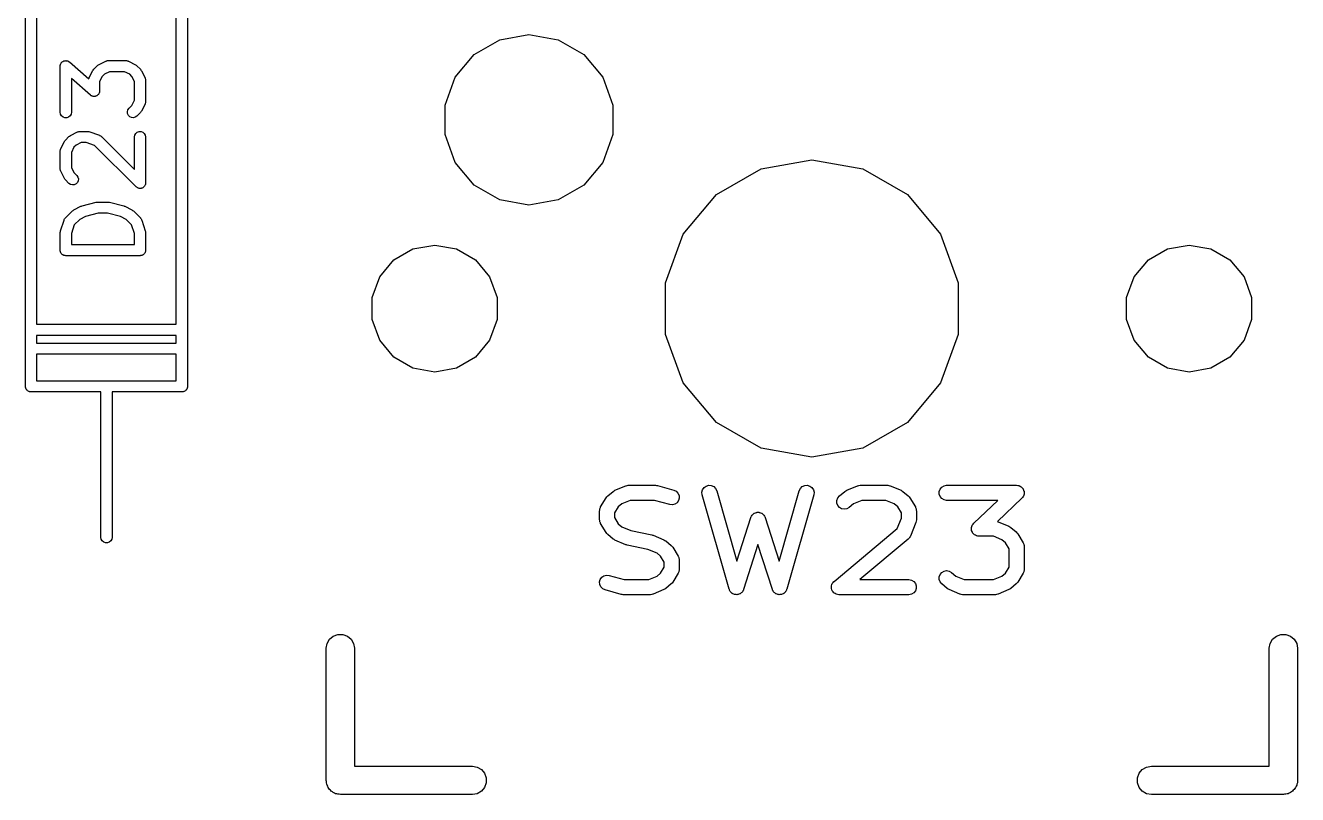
# Model space of a CAD drawing. Extents: x 30 to 168, y -145 to -27.
# Drawn here: x 76.91 to 94.04, y -85.54 to -75.19 of the extents above; entities that cross this region are included whole.
import ezdxf

# ---------------------------------------------------------------- set-up
doc = ezdxf.new("R2010")
doc.units = 0
doc.header["$MEASUREMENT"] = 0
doc.layers.add('BLACK', color=7, linetype='CONTINUOUS')

msp = doc.modelspace()

# ---------------------------------------------------------------- linework, layer by layer
at = {"layer": 'Black'}
for p, q in [((76.909, -80.048), (76.909, -73.952)), ((79.091, -73.952), (79.091, -80.048)), ((77.059, -74.027), (77.059, -79.211)), ((78.941, -79.211), (78.941, -74.027)), ((83.2976, -75.3818), (83.69, -75.3126)), ((83.69, -75.3126), (84.0824, -75.3818)), ((82.9525, -75.5811), (83.2976, -75.3818)), ((84.0824, -75.3818), (84.4275, -75.5811)), ((77.3788, -75.7235), (77.3809, -75.7181)), ((77.3809, -75.7181), (77.3819, -75.7124)), ((77.3819, -75.7124), (77.3856, -75.7061)), ((77.3856, -75.7061), (77.3882, -75.6993)), ((77.3882, -75.6993), (77.392, -75.6949)), ((77.392, -75.6949), (77.3949, -75.6899)), ((77.3949, -75.6899), (77.4005, -75.6852)), ((77.4005, -75.6852), (77.4054, -75.6797)), ((77.4054, -75.6797), (77.4104, -75.6769)), ((77.4104, -75.6769), (77.4149, -75.6731)), ((77.4149, -75.6731), (77.4218, -75.6706)), ((77.4218, -75.6706), (77.4282, -75.6671)), ((77.4282, -75.6671), (77.4339, -75.6662)), ((77.4339, -75.6662), (77.4394, -75.6642)), ((77.4394, -75.6642), (77.4467, -75.6642)), ((77.4467, -75.6642), (77.4539, -75.6631)), ((77.4539, -75.6631), (77.4596, -75.6642)), ((77.4596, -75.6642), (77.4654, -75.6642)), ((77.4654, -75.6642), (77.4723, -75.6667)), ((77.4723, -75.6667), (77.4795, -75.6682)), ((77.4795, -75.6682), (77.4844, -75.6712)), ((77.4844, -75.6712), (77.4899, -75.6731)), ((77.4899, -75.6731), (77.4955, -75.6779)), ((77.4955, -75.6779), (77.5018, -75.6817)), ((77.5018, -75.6817), (77.7618, -75.9091)), ((77.8854, -75.7258), (77.895, -75.7186)), ((77.895, -75.7186), (77.9903, -75.671)), ((77.9903, -75.671), (77.9944, -75.6698)), ((77.9944, -75.6698), (77.9982, -75.6676)), ((77.9982, -75.6676), (78.0068, -75.6661)), ((78.0068, -75.6661), (78.0152, -75.6636)), ((78.0152, -75.6636), (78.0196, -75.6638)), ((78.0196, -75.6638), (78.0238, -75.6631)), ((78.0238, -75.6631), (78.2619, -75.6631)), ((78.2619, -75.6631), (78.2662, -75.6638)), ((78.2662, -75.6638), (78.2705, -75.6636)), ((78.2705, -75.6636), (78.2789, -75.6661)), ((78.2789, -75.6661), (78.2876, -75.6676)), ((78.2876, -75.6676), (78.2913, -75.6698)), ((78.2913, -75.6698), (78.2954, -75.671)), ((78.2954, -75.671), (78.3907, -75.7186)), ((78.3907, -75.7186), (78.4003, -75.7258)), ((82.6964, -75.8863), (82.9525, -75.5811)), ((84.4275, -75.5811), (84.6836, -75.8863)), ((77.3774, -75.7381), (77.3787, -75.7309)), ((77.3774, -76.3571), (77.3774, -75.7381)), ((77.3787, -75.7309), (77.3788, -75.7235)), ((77.7663, -75.895), (77.8139, -75.7998)), ((77.8139, -75.7998), (77.821, -75.7901)), ((77.821, -75.7901), (77.8279, -75.7803)), ((77.8279, -75.7803), (77.8755, -75.7327)), ((77.8755, -75.7327), (77.8854, -75.7258)), ((77.9426, -75.8778), (77.9083, -75.9463)), ((77.973, -75.8474), (77.9426, -75.8778)), ((78.0415, -75.8131), (77.973, -75.8474)), ((78.2442, -75.8131), (78.0415, -75.8131)), ((78.3127, -75.8474), (78.2442, -75.8131)), ((78.3431, -75.8778), (78.3127, -75.8474)), ((78.3774, -75.9463), (78.3431, -75.8778)), ((78.4003, -75.7258), (78.4102, -75.7327)), ((78.4102, -75.7327), (78.4578, -75.7803)), ((78.4578, -75.7803), (78.4647, -75.7901)), ((78.4647, -75.7901), (78.4718, -75.7998)), ((78.4718, -75.7998), (78.5195, -75.895)), ((82.5601, -76.2608), (82.6964, -75.8863)), ((84.6836, -75.8863), (84.8199, -76.2608)), ((77.7839, -76.1279), (77.5274, -75.9034)), ((77.5274, -75.9034), (77.5274, -76.3571)), ((77.7618, -75.9091), (77.7629, -75.9029)), ((77.7629, -75.9029), (77.765, -75.8992)), ((77.765, -75.8992), (77.7663, -75.895)), ((77.9083, -75.9463), (77.9083, -76.0714)), ((78.3774, -76.1966), (78.3774, -75.9463)), ((78.5195, -75.895), (78.5207, -75.8992)), ((78.5207, -75.8992), (78.5229, -75.9029)), ((78.5229, -75.9029), (78.5244, -75.9116)), ((78.5244, -75.9116), (78.5269, -75.92)), ((78.5269, -75.92), (78.5266, -75.9243)), ((78.5266, -75.9243), (78.5274, -75.9286)), ((78.5274, -75.9286), (78.5274, -76.2143)), ((77.7902, -76.1317), (77.7839, -76.1279)), ((77.7958, -76.1364), (77.7902, -76.1317)), ((77.8013, -76.1384), (77.7958, -76.1364)), ((77.8062, -76.1414), (77.8013, -76.1384)), ((77.8134, -76.1428), (77.8062, -76.1414)), ((77.8203, -76.1453), (77.8134, -76.1428)), ((77.8261, -76.1453), (77.8203, -76.1453)), ((77.8318, -76.1464), (77.8261, -76.1453)), ((77.839, -76.1453), (77.8318, -76.1464)), ((77.8464, -76.1453), (77.839, -76.1453)), ((77.8518, -76.1433), (77.8464, -76.1453)), ((77.8575, -76.1424), (77.8518, -76.1433)), ((77.8639, -76.1389), (77.8575, -76.1424)), ((77.8708, -76.1364), (77.8639, -76.1389)), ((77.8753, -76.1327), (77.8708, -76.1364)), ((77.8803, -76.1299), (77.8753, -76.1327)), ((77.8852, -76.1243), (77.8803, -76.1299)), ((77.8908, -76.1196), (77.8852, -76.1243)), ((77.8937, -76.1146), (77.8908, -76.1196)), ((77.8975, -76.1103), (77.8937, -76.1146)), ((77.9001, -76.1034), (77.8975, -76.1103)), ((77.9038, -76.0971), (77.9001, -76.1034)), ((77.9048, -76.0914), (77.9038, -76.0971)), ((77.9069, -76.086), (77.9048, -76.0914)), ((77.9071, -76.0786), (77.9069, -76.086)), ((77.9083, -76.0714), (77.9071, -76.0786)), ((78.3431, -76.2651), (78.3774, -76.1966)), ((78.5244, -76.2313), (78.5229, -76.2399)), ((78.5269, -76.2229), (78.5244, -76.2313)), ((78.5274, -76.2143), (78.5266, -76.2185)), ((78.5266, -76.2185), (78.5269, -76.2229)), ((77.3819, -76.3828), (77.3774, -76.3571)), ((77.3949, -76.4054), (77.3819, -76.3828)), ((77.4149, -76.4221), (77.3949, -76.4054)), ((77.5098, -76.4054), (77.4899, -76.4221)), ((77.5229, -76.3828), (77.5098, -76.4054)), ((77.5274, -76.3571), (77.5229, -76.3828)), ((78.2824, -76.3506), (78.2892, -76.3254)), ((78.2847, -76.3766), (78.2824, -76.3506)), ((78.2957, -76.4002), (78.2847, -76.3766)), ((78.2892, -76.3254), (78.3041, -76.3041)), ((78.3141, -76.4186), (78.2957, -76.4002)), ((78.3041, -76.3041), (78.3431, -76.2651)), ((78.4578, -76.3626), (78.4102, -76.4102)), ((78.4647, -76.3527), (78.4578, -76.3626)), ((78.4718, -76.3431), (78.4647, -76.3527)), ((78.5195, -76.2478), (78.4718, -76.3431)), ((78.5207, -76.2437), (78.5195, -76.2478)), ((78.5229, -76.2399), (78.5207, -76.2437)), ((82.5601, -76.6592), (82.5601, -76.2608)), ((84.8199, -76.2608), (84.8199, -76.6592)), ((77.4394, -76.431), (77.4149, -76.4221)), ((77.4654, -76.431), (77.4394, -76.431)), ((77.4899, -76.4221), (77.4654, -76.431)), ((78.3377, -76.4296), (78.3141, -76.4186)), ((78.3637, -76.4319), (78.3377, -76.4296)), ((78.3888, -76.4251), (78.3637, -76.4319)), ((78.4102, -76.4102), (78.3888, -76.4251)), ((77.4329, -76.7522), (77.4401, -76.7425)), ((77.4401, -76.7425), (77.447, -76.7327)), ((77.447, -76.7327), (77.4946, -76.6851)), ((77.4946, -76.6851), (77.5044, -76.6782)), ((77.5044, -76.6782), (77.5141, -76.671)), ((77.5141, -76.671), (77.6093, -76.6234)), ((77.6093, -76.6234), (77.6135, -76.6222)), ((77.6135, -76.6222), (77.6172, -76.62)), ((77.6172, -76.62), (77.6259, -76.6185)), ((77.6259, -76.6185), (77.6343, -76.616)), ((77.6343, -76.616), (77.6386, -76.6162)), ((77.6386, -76.6162), (77.6429, -76.6155)), ((77.6429, -76.6155), (77.7381, -76.6155)), ((77.7381, -76.6155), (77.7499, -76.6176)), ((77.7499, -76.6176), (77.7618, -76.6193)), ((77.7618, -76.6193), (77.9047, -76.6669)), ((77.9047, -76.6669), (77.9085, -76.669)), ((77.9085, -76.669), (77.9126, -76.6701)), ((77.9126, -76.6701), (77.9198, -76.6752)), ((77.9198, -76.6752), (77.9276, -76.6793)), ((77.9276, -76.6793), (77.9304, -76.6826)), ((77.9304, -76.6826), (77.934, -76.6851)), ((77.934, -76.6851), (78.3774, -77.1285)), ((78.3774, -76.6905), (78.3819, -76.6648)), ((78.3774, -77.1285), (78.3774, -76.6905)), ((78.3819, -76.6648), (78.3949, -76.6423)), ((78.3949, -76.6423), (78.4149, -76.6255)), ((78.4149, -76.6255), (78.4394, -76.6166)), ((78.4394, -76.6166), (78.4654, -76.6166)), ((78.4654, -76.6166), (78.4899, -76.6255)), ((78.4899, -76.6255), (78.5098, -76.6423)), ((78.5098, -76.6423), (78.5229, -76.6648)), ((78.5229, -76.6648), (78.5274, -76.6905)), ((78.5274, -76.6905), (78.5274, -77.3095)), ((82.6964, -77.0337), (82.5601, -76.6592)), ((84.8199, -76.6592), (84.6836, -77.0337)), ((77.3774, -76.881), (77.3781, -76.8767)), ((77.3774, -77.119), (77.3774, -76.881)), ((77.3779, -76.8724), (77.3804, -76.864)), ((77.3781, -76.8767), (77.3779, -76.8724)), ((77.3804, -76.864), (77.3819, -76.8553)), ((77.3819, -76.8553), (77.3841, -76.8516)), ((77.3841, -76.8516), (77.3853, -76.8474)), ((77.3853, -76.8474), (77.4329, -76.7522)), ((77.5616, -76.8301), (77.5274, -76.8987)), ((77.5274, -76.8987), (77.5274, -77.1013)), ((77.592, -76.7997), (77.5616, -76.8301)), ((77.6606, -76.7655), (77.592, -76.7997)), ((77.7259, -76.7655), (77.6606, -76.7655)), ((77.8404, -76.8036), (77.7259, -76.7655)), ((78.3993, -77.3626), (77.8404, -76.8036)), ((82.9525, -77.3389), (82.6964, -77.0337)), ((84.6836, -77.0337), (84.4275, -77.3389)), ((86.8154, -77.1192), (87.5, -76.9985)), ((87.5, -76.9985), (88.1846, -77.1192)), ((77.3781, -77.1233), (77.3774, -77.119)), ((77.3779, -77.1276), (77.3781, -77.1233)), ((77.3804, -77.136), (77.3779, -77.1276)), ((77.3819, -77.1447), (77.3804, -77.136)), ((77.3841, -77.1484), (77.3819, -77.1447)), ((77.3853, -77.1526), (77.3841, -77.1484)), ((77.4329, -77.2478), (77.3853, -77.1526)), ((77.4401, -77.2575), (77.4329, -77.2478)), ((77.447, -77.2673), (77.4401, -77.2575)), ((77.5274, -77.1013), (77.5616, -77.1699)), ((77.5616, -77.1699), (77.6007, -77.2089)), ((77.6007, -77.2089), (77.6156, -77.2302)), ((77.6156, -77.2302), (77.6223, -77.2554)), ((77.6223, -77.2554), (77.6201, -77.2813)), ((86.2134, -77.4667), (86.8154, -77.1192)), ((88.1846, -77.1192), (88.7865, -77.4667)), ((77.4946, -77.3149), (77.447, -77.2673)), ((77.5159, -77.3299), (77.4946, -77.3149)), ((77.5411, -77.3366), (77.5159, -77.3299)), ((77.567, -77.3343), (77.5411, -77.3366)), ((77.5906, -77.3233), (77.567, -77.3343)), ((77.6091, -77.3049), (77.5906, -77.3233)), ((77.6201, -77.2813), (77.6091, -77.3049)), ((78.4074, -77.3682), (78.3993, -77.3626)), ((78.4149, -77.3745), (78.4074, -77.3682)), ((78.418, -77.3756), (78.4149, -77.3745)), ((78.4207, -77.3775), (78.418, -77.3756)), ((78.4302, -77.38), (78.4207, -77.3775)), ((78.4394, -77.3834), (78.4302, -77.38)), ((78.4427, -77.3834), (78.4394, -77.3834)), ((78.4458, -77.3842), (78.4427, -77.3834)), ((78.4556, -77.3834), (78.4458, -77.3842)), ((78.4654, -77.3834), (78.4556, -77.3834)), ((78.4685, -77.3823), (78.4654, -77.3834)), ((78.4718, -77.382), (78.4685, -77.3823)), ((78.4807, -77.3778), (78.4718, -77.382)), ((78.4899, -77.3745), (78.4807, -77.3778)), ((78.4924, -77.3724), (78.4899, -77.3745)), ((78.4954, -77.371), (78.4924, -77.3724)), ((78.5023, -77.364), (78.4954, -77.371)), ((78.5098, -77.3577), (78.5023, -77.364)), ((78.5115, -77.3549), (78.5098, -77.3577)), ((78.5138, -77.3525), (78.5115, -77.3549)), ((78.518, -77.3437), (78.5138, -77.3525)), ((78.5229, -77.3352), (78.518, -77.3437)), ((78.5234, -77.3319), (78.5229, -77.3352)), ((78.5248, -77.3289), (78.5234, -77.3319)), ((78.5257, -77.3192), (78.5248, -77.3289)), ((78.5274, -77.3095), (78.5257, -77.3192)), ((83.2976, -77.5382), (82.9525, -77.3389)), ((84.4275, -77.3389), (84.0824, -77.5382)), ((77.6723, -77.6177), (77.8628, -77.5701)), ((77.8628, -77.5701), (77.8719, -77.5695)), ((77.8719, -77.5695), (77.881, -77.5679)), ((77.881, -77.5679), (78.0238, -77.5679)), ((78.0238, -77.5679), (78.0328, -77.5695)), ((78.0328, -77.5695), (78.042, -77.5701)), ((78.042, -77.5701), (78.2325, -77.6177)), ((83.69, -77.6074), (83.2976, -77.5382)), ((84.0824, -77.5382), (83.69, -77.6074)), ((85.7666, -77.9992), (86.2134, -77.4667)), ((88.7865, -77.4667), (89.2334, -77.9992)), ((77.447, -77.7803), (77.5422, -77.6851)), ((77.5422, -77.6851), (77.552, -77.6782)), ((77.552, -77.6782), (77.5617, -77.671)), ((77.5617, -77.671), (77.6569, -77.6234)), ((77.7167, -77.7612), (77.6397, -77.7997)), ((77.6569, -77.6234), (77.6648, -77.6211)), ((77.6648, -77.6211), (77.6723, -77.6177)), ((77.8902, -77.7179), (77.7167, -77.7612)), ((78.0146, -77.7179), (77.8902, -77.7179)), ((78.1881, -77.7612), (78.0146, -77.7179)), ((78.2651, -77.7997), (78.1881, -77.7612)), ((78.2325, -77.6177), (78.24, -77.6211)), ((78.24, -77.6211), (78.2478, -77.6234)), ((78.2478, -77.6234), (78.3431, -77.671)), ((78.3431, -77.671), (78.3527, -77.6782)), ((78.3527, -77.6782), (78.3626, -77.6851)), ((78.3626, -77.6851), (78.4578, -77.7803)), ((77.3812, -77.9525), (77.4288, -77.8096)), ((77.4288, -77.8096), (77.4309, -77.8058)), ((77.4309, -77.8058), (77.432, -77.8016)), ((77.432, -77.8016), (77.4371, -77.7944)), ((77.4371, -77.7944), (77.4413, -77.7867)), ((77.4413, -77.7867), (77.4445, -77.7838)), ((77.4445, -77.7838), (77.447, -77.7803)), ((77.5656, -77.8738), (77.5274, -77.9884)), ((77.6397, -77.7997), (77.5656, -77.8738)), ((78.3392, -77.8738), (78.2651, -77.7997)), ((78.3774, -77.9884), (78.3392, -77.8738)), ((78.4578, -77.7803), (78.4603, -77.7838)), ((78.4603, -77.7838), (78.4635, -77.7867)), ((78.4635, -77.7867), (78.4677, -77.7944)), ((78.4677, -77.7944), (78.4727, -77.8016)), ((78.4727, -77.8016), (78.4739, -77.8058)), ((78.4739, -77.8058), (78.4759, -77.8096)), ((78.4759, -77.8096), (78.5235, -77.9525)), ((77.3774, -77.9762), (77.3795, -77.9643)), ((77.3774, -78.2143), (77.3774, -77.9762)), ((77.3795, -77.9643), (77.3812, -77.9525)), ((77.5274, -77.9884), (77.5274, -78.1393)), ((78.3774, -78.1393), (78.3774, -77.9884)), ((78.5235, -77.9525), (78.5253, -77.9643)), ((78.5253, -77.9643), (78.5274, -77.9762)), ((78.5274, -77.9762), (78.5274, -78.2143)), ((85.5289, -78.6524), (85.7666, -77.9992)), ((89.2334, -77.9992), (89.4711, -78.6524)), ((77.3785, -78.2207), (77.3774, -78.2143)), ((77.3785, -78.2273), (77.3785, -78.2207)), ((77.3808, -78.2335), (77.3785, -78.2273)), ((77.3819, -78.2399), (77.3808, -78.2335)), ((77.3852, -78.2456), (77.3819, -78.2399)), ((77.3874, -78.2518), (77.3852, -78.2456)), ((77.3916, -78.2568), (77.3874, -78.2518)), ((77.3949, -78.2625), (77.3916, -78.2568)), ((77.4, -78.2667), (77.3949, -78.2625)), ((77.4042, -78.2717), (77.4, -78.2667)), ((77.4099, -78.275), (77.4042, -78.2717)), ((77.4149, -78.2792), (77.4099, -78.275)), ((77.421, -78.2815), (77.4149, -78.2792)), ((77.4267, -78.2848), (77.421, -78.2815)), ((77.4332, -78.2859), (77.4267, -78.2848)), ((77.4394, -78.2881), (77.4332, -78.2859)), ((77.4459, -78.2881), (77.4394, -78.2881)), ((77.4524, -78.2893), (77.4459, -78.2881)), ((78.4524, -78.2893), (77.4524, -78.2893)), ((77.5274, -78.1393), (78.3774, -78.1393)), ((78.4588, -78.2881), (78.4524, -78.2893)), ((78.4654, -78.2881), (78.4588, -78.2881)), ((78.4716, -78.2859), (78.4654, -78.2881)), ((78.478, -78.2848), (78.4716, -78.2859)), ((78.4837, -78.2815), (78.478, -78.2848)), ((78.4899, -78.2792), (78.4837, -78.2815)), ((78.4949, -78.275), (78.4899, -78.2792)), ((78.5006, -78.2717), (78.4949, -78.275)), ((78.5048, -78.2667), (78.5006, -78.2717)), ((78.5098, -78.2625), (78.5048, -78.2667)), ((78.5131, -78.2568), (78.5098, -78.2625)), ((78.5173, -78.2518), (78.5131, -78.2568)), ((78.5196, -78.2456), (78.5173, -78.2518)), ((78.5229, -78.2399), (78.5196, -78.2456)), ((78.524, -78.2335), (78.5229, -78.2399)), ((78.5262, -78.2273), (78.524, -78.2335)), ((78.5274, -78.2143), (78.5262, -78.2207)), ((78.5262, -78.2207), (78.5262, -78.2273)), ((81.871, -78.3457), (82.1279, -78.1974)), ((82.1279, -78.1974), (82.42, -78.1458)), ((82.42, -78.1458), (82.7121, -78.1974)), ((82.7121, -78.1974), (82.969, -78.3457)), ((92.031, -78.3457), (92.2879, -78.1974)), ((92.2879, -78.1974), (92.58, -78.1458)), ((92.58, -78.1458), (92.8721, -78.1974)), ((92.8721, -78.1974), (93.129, -78.3457)), ((81.6803, -78.5729), (81.871, -78.3457)), ((82.969, -78.3457), (83.1597, -78.5729)), ((91.8403, -78.5729), (92.031, -78.3457)), ((93.129, -78.3457), (93.3197, -78.5729)), ((81.5788, -78.8517), (81.6803, -78.5729)), ((83.1597, -78.5729), (83.2612, -78.8517)), ((91.7388, -78.8517), (91.8403, -78.5729)), ((93.3197, -78.5729), (93.4212, -78.8517)), ((85.5289, -79.3476), (85.5289, -78.6524)), ((89.4711, -78.6524), (89.4711, -79.3476)), ((81.5788, -79.1483), (81.5788, -78.8517)), ((83.2612, -78.8517), (83.2612, -79.1483)), ((91.7388, -79.1483), (91.7388, -78.8517)), ((93.4212, -78.8517), (93.4212, -79.1483)), ((77.059, -79.211), (78.941, -79.211)), ((81.6803, -79.4271), (81.5788, -79.1483)), ((83.2612, -79.1483), (83.1597, -79.4271)), ((91.8403, -79.4271), (91.7388, -79.1483)), ((93.4212, -79.1483), (93.3197, -79.4271)), ((77.059, -79.361), (77.059, -79.465)), ((78.941, -79.361), (77.059, -79.361)), ((77.059, -79.465), (78.941, -79.465)), ((78.941, -79.465), (78.941, -79.361)), ((81.871, -79.6543), (81.6803, -79.4271)), ((83.1597, -79.4271), (82.969, -79.6543)), ((85.7666, -80.0008), (85.5289, -79.3476)), ((89.4711, -79.3476), (89.2334, -80.0008)), ((92.031, -79.6543), (91.8403, -79.4271)), ((93.3197, -79.4271), (93.129, -79.6543)), ((78.941, -79.615), (77.059, -79.615)), ((77.059, -79.615), (77.059, -79.973)), ((78.941, -79.973), (78.941, -79.615)), ((82.1279, -79.8026), (81.871, -79.6543)), ((82.969, -79.6543), (82.7121, -79.8026)), ((92.2879, -79.8026), (92.031, -79.6543)), ((93.129, -79.6543), (92.8721, -79.8026)), ((82.42, -79.8541), (82.1279, -79.8026)), ((82.7121, -79.8026), (82.42, -79.8541)), ((92.58, -79.8541), (92.2879, -79.8026)), ((92.8721, -79.8026), (92.58, -79.8541)), ((77.059, -79.973), (78, -79.973)), ((78, -79.973), (78.941, -79.973)), ((86.2134, -80.5332), (85.7666, -80.0008)), ((89.2334, -80.0008), (88.7865, -80.5332)), ((76.9101, -80.0545), (76.909, -80.048)), ((76.9101, -80.061), (76.9101, -80.0545)), ((76.9124, -80.0672), (76.9101, -80.061)), ((76.9135, -80.0737), (76.9124, -80.0672)), ((76.9168, -80.0793), (76.9135, -80.0737)), ((76.919, -80.0855), (76.9168, -80.0793)), ((76.9233, -80.0905), (76.919, -80.0855)), ((76.9265, -80.0962), (76.9233, -80.0905)), ((76.9316, -80.1004), (76.9265, -80.0962)), ((76.9358, -80.1055), (76.9316, -80.1004)), ((76.9415, -80.1087), (76.9358, -80.1055)), ((76.9465, -80.113), (76.9415, -80.1087)), ((76.9527, -80.1152), (76.9465, -80.113)), ((76.9583, -80.1185), (76.9527, -80.1152)), ((76.9648, -80.1196), (76.9583, -80.1185)), ((76.971, -80.1219), (76.9648, -80.1196)), ((76.9775, -80.1219), (76.971, -80.1219)), ((76.984, -80.123), (76.9775, -80.1219)), ((77.925, -80.123), (76.984, -80.123)), ((77.925, -80.81), (77.925, -80.123)), ((79.016, -80.123), (78.075, -80.123)), ((78.075, -80.123), (78.075, -80.81)), ((79.0225, -80.1219), (79.016, -80.123)), ((79.029, -80.1219), (79.0225, -80.1219)), ((79.0352, -80.1196), (79.029, -80.1219)), ((79.0417, -80.1185), (79.0352, -80.1196)), ((79.0473, -80.1152), (79.0417, -80.1185)), ((79.0535, -80.113), (79.0473, -80.1152)), ((79.0585, -80.1087), (79.0535, -80.113)), ((79.0642, -80.1055), (79.0585, -80.1087)), ((79.0684, -80.1004), (79.0642, -80.1055)), ((79.0735, -80.0962), (79.0684, -80.1004)), ((79.0767, -80.0905), (79.0735, -80.0962)), ((79.081, -80.0855), (79.0767, -80.0905)), ((79.0832, -80.0793), (79.081, -80.0855)), ((79.0865, -80.0737), (79.0832, -80.0793)), ((79.0876, -80.0672), (79.0865, -80.0737)), ((79.0899, -80.061), (79.0876, -80.0672)), ((79.091, -80.048), (79.0899, -80.0545)), ((79.0899, -80.0545), (79.0899, -80.061)), ((86.8154, -80.8808), (86.2134, -80.5332)), ((88.7865, -80.5332), (88.1846, -80.8808)), ((77.925, -82.08), (77.925, -80.81)), ((78.075, -80.81), (78.075, -82.08)), ((87.5, -81.0015), (86.8154, -80.8808)), ((88.1846, -80.8808), (87.5, -81.0015)), ((84.7277, -81.5482), (84.7388, -81.5354)), ((84.7388, -81.5354), (84.7498, -81.5224)), ((84.7498, -81.5224), (84.8224, -81.4619)), ((84.8224, -81.4619), (84.8356, -81.4544)), ((84.8356, -81.4544), (84.8484, -81.4462)), ((84.8484, -81.4462), (84.9935, -81.3857)), ((84.9935, -81.3857), (84.9958, -81.3852)), ((84.9958, -81.3852), (84.9978, -81.3841)), ((84.9978, -81.3841), (85.0129, -81.3814)), ((85.0129, -81.3814), (85.0279, -81.378)), ((85.0279, -81.378), (85.0303, -81.3783)), ((85.0303, -81.3783), (85.0326, -81.3779)), ((85.0326, -81.3779), (85.3954, -81.3779)), ((85.3954, -81.3779), (85.409, -81.3803)), ((85.409, -81.3803), (85.4226, -81.3816)), ((85.4226, -81.3816), (85.6403, -81.4421)), ((85.6403, -81.4421), (85.6722, -81.4573)), ((85.6722, -81.4573), (85.6969, -81.4825)), ((85.6969, -81.4825), (85.7115, -81.5146)), ((85.7115, -81.5146), (85.7143, -81.5498)), ((86.0198, -81.4723), (86.0284, -81.4381)), ((86.0235, -81.5074), (86.0198, -81.4723)), ((86.3863, -82.7774), (86.0235, -81.5074)), ((86.0284, -81.4381), (86.0481, -81.4089)), ((86.0481, -81.4089), (86.0767, -81.3882)), ((86.0767, -81.3882), (86.1106, -81.3785)), ((86.1106, -81.3785), (86.1458, -81.381)), ((86.1458, -81.381), (86.178, -81.3953)), ((86.178, -81.3953), (86.2034, -81.4199)), ((86.2034, -81.4199), (86.2188, -81.4516)), ((86.2188, -81.4516), (86.4895, -82.399)), ((87.0591, -82.399), (87.3297, -81.4516)), ((87.5251, -81.5074), (87.1623, -82.7774)), ((87.3297, -81.4516), (87.3452, -81.4199)), ((87.3452, -81.4199), (87.3705, -81.3953)), ((87.3705, -81.3953), (87.4028, -81.381)), ((87.4028, -81.381), (87.438, -81.3785)), ((87.438, -81.3785), (87.4719, -81.3882)), ((87.4719, -81.3882), (87.5004, -81.4089)), ((87.5004, -81.4089), (87.5202, -81.4381)), ((87.5202, -81.4381), (87.5288, -81.4723)), ((87.5288, -81.4723), (87.5251, -81.5074)), ((87.8476, -81.5494), (87.8704, -81.5224)), ((87.8704, -81.5224), (87.943, -81.4619)), ((87.943, -81.4619), (87.9561, -81.4544)), ((87.9561, -81.4544), (87.9689, -81.4462)), ((87.9689, -81.4462), (88.1141, -81.3857)), ((88.1141, -81.3857), (88.1164, -81.3852)), ((88.1164, -81.3852), (88.1184, -81.3841)), ((88.1184, -81.3841), (88.1335, -81.3814)), ((88.1335, -81.3814), (88.1485, -81.378)), ((88.1485, -81.378), (88.1508, -81.3783)), ((88.1508, -81.3783), (88.1531, -81.3779)), ((88.1531, -81.3779), (88.516, -81.3779)), ((88.516, -81.3779), (88.5183, -81.3783)), ((88.5183, -81.3783), (88.5206, -81.378)), ((88.5206, -81.378), (88.5356, -81.3814)), ((88.5356, -81.3814), (88.5507, -81.3841)), ((88.5507, -81.3841), (88.5528, -81.3852)), ((88.5528, -81.3852), (88.5551, -81.3857)), ((88.5551, -81.3857), (88.7002, -81.4462)), ((88.7002, -81.4462), (88.713, -81.4544)), ((88.713, -81.4544), (88.7262, -81.4619)), ((88.7262, -81.4619), (88.7988, -81.5224)), ((88.7988, -81.5224), (88.8097, -81.5354)), ((88.8097, -81.5354), (88.8208, -81.5482)), ((89.2142, -81.4619), (89.2263, -81.4287)), ((89.2142, -81.4972), (89.2142, -81.4619)), ((89.2263, -81.5303), (89.2142, -81.4972)), ((89.2263, -81.4287), (89.249, -81.4017)), ((89.249, -81.5574), (89.2263, -81.5303)), ((89.249, -81.4017), (89.2795, -81.3841)), ((89.2795, -81.3841), (89.3143, -81.3779)), ((89.3143, -81.3779), (90.2577, -81.3779)), ((90.2577, -81.3779), (90.272, -81.3804)), ((90.272, -81.3804), (90.2864, -81.3821)), ((90.2864, -81.3821), (90.2893, -81.3835)), ((90.2893, -81.3835), (90.2925, -81.3841)), ((90.2925, -81.3841), (90.305, -81.3913)), ((90.305, -81.3913), (90.318, -81.3977)), ((90.318, -81.3977), (90.3202, -81.4001)), ((90.3202, -81.4001), (90.323, -81.4017)), ((90.323, -81.4017), (90.3323, -81.4128)), ((90.3364, -81.5414), (90.3278, -81.5531)), ((90.3323, -81.4128), (90.3423, -81.4233)), ((90.3457, -81.5303), (90.3364, -81.5414)), ((90.3423, -81.4233), (90.3436, -81.4263)), ((90.3436, -81.4263), (90.3457, -81.4287)), ((90.3457, -81.4287), (90.3507, -81.4423)), ((90.3468, -81.5273), (90.3457, -81.5303)), ((90.3487, -81.5247), (90.3468, -81.5273)), ((90.3528, -81.5108), (90.3487, -81.5247)), ((90.3507, -81.4423), (90.3565, -81.4556)), ((90.3578, -81.4972), (90.3528, -81.5108)), ((90.3565, -81.4556), (90.3567, -81.4588)), ((90.3567, -81.4588), (90.3578, -81.4619)), ((90.3578, -81.4619), (90.3578, -81.4764)), ((90.3578, -81.4764), (90.3587, -81.4908)), ((90.3587, -81.4908), (90.3578, -81.4939)), ((90.3578, -81.4939), (90.3578, -81.4972)), ((84.6407, -81.7214), (84.6424, -81.7118)), ((84.6424, -81.7118), (84.6425, -81.7021)), ((84.6425, -81.7021), (84.6454, -81.6946)), ((84.6454, -81.6946), (84.6468, -81.6867)), ((84.6468, -81.6867), (84.6517, -81.6782)), ((84.6517, -81.6782), (84.6552, -81.6692)), ((84.6552, -81.6692), (84.7277, -81.5482)), ((84.8931, -81.6675), (84.8439, -81.7496)), ((84.9407, -81.6279), (84.8931, -81.6675)), ((85.0529, -81.5811), (84.9407, -81.6279)), ((85.3816, -81.5811), (85.0529, -81.5811)), ((85.5859, -81.6379), (85.3816, -81.5811)), ((85.6211, -81.6413), (85.5859, -81.6379)), ((85.6552, -81.6325), (85.6211, -81.6413)), ((85.6843, -81.6125), (85.6552, -81.6325)), ((85.7048, -81.5838), (85.6843, -81.6125)), ((85.7143, -81.5498), (85.7048, -81.5838)), ((87.8353, -81.6178), (87.8354, -81.5825)), ((87.8473, -81.651), (87.8353, -81.6178)), ((87.8354, -81.5825), (87.8476, -81.5494)), ((87.8699, -81.6781), (87.8473, -81.651)), ((87.9004, -81.6958), (87.8699, -81.6781)), ((87.9351, -81.7021), (87.9004, -81.6958)), ((87.9699, -81.6961), (87.9351, -81.7021)), ((88.0005, -81.6785), (87.9699, -81.6961)), ((88.0612, -81.6279), (88.0005, -81.6785)), ((88.1735, -81.5811), (88.0612, -81.6279)), ((88.4957, -81.5811), (88.1735, -81.5811)), ((88.6079, -81.6279), (88.4957, -81.5811)), ((88.6554, -81.6675), (88.6079, -81.6279)), ((88.7047, -81.7496), (88.6554, -81.6675)), ((88.8208, -81.5482), (88.8934, -81.6692)), ((88.8934, -81.6692), (88.8969, -81.6782)), ((88.8969, -81.6782), (88.9018, -81.6867)), ((88.9018, -81.6867), (88.9032, -81.6946)), ((88.9032, -81.6946), (88.906, -81.7021)), ((88.906, -81.7021), (88.9062, -81.7118)), ((88.9062, -81.7118), (88.9079, -81.7214)), ((89.2795, -81.575), (89.249, -81.5574)), ((89.3143, -81.5811), (89.2795, -81.575)), ((90.0037, -81.5811), (89.3143, -81.5811)), ((89.6796, -81.8898), (90.0037, -81.5811)), ((90.3278, -81.5531), (89.998, -81.8671)), ((84.6407, -81.8424), (84.6407, -81.7214)), ((84.6424, -81.852), (84.6407, -81.8424)), ((84.6425, -81.8617), (84.6424, -81.852)), ((84.6454, -81.8692), (84.6425, -81.8617)), ((84.6468, -81.8771), (84.6454, -81.8692)), ((84.6517, -81.8856), (84.6468, -81.8771)), ((84.6552, -81.8947), (84.6517, -81.8856)), ((84.8439, -81.7496), (84.8439, -81.8142)), ((84.8439, -81.8142), (84.8931, -81.8963)), ((86.4895, -82.399), (86.6775, -81.8114)), ((86.6775, -81.8114), (86.6794, -81.8078)), ((86.6794, -81.8078), (86.6803, -81.8039)), ((86.6803, -81.8039), (86.6876, -81.7923)), ((86.6876, -81.7923), (86.6939, -81.7802)), ((86.6939, -81.7802), (86.6969, -81.7775)), ((86.6969, -81.7775), (86.6991, -81.7741)), ((86.6991, -81.7741), (86.7099, -81.7657)), ((86.7099, -81.7657), (86.7201, -81.7565)), ((86.7201, -81.7565), (86.7238, -81.7549)), ((86.7238, -81.7549), (86.727, -81.7525)), ((86.727, -81.7525), (86.74, -81.7483)), ((86.74, -81.7483), (86.7527, -81.7431)), ((86.7527, -81.7431), (86.7568, -81.7429)), ((86.7568, -81.7429), (86.7606, -81.7417)), ((86.7606, -81.7417), (86.7743, -81.7422)), ((86.7743, -81.7422), (86.788, -81.7417)), ((86.788, -81.7417), (86.7918, -81.7429)), ((86.7918, -81.7429), (86.7959, -81.7431)), ((86.7959, -81.7431), (86.8085, -81.7483)), ((86.8085, -81.7483), (86.8216, -81.7525)), ((86.8216, -81.7525), (86.8248, -81.7549)), ((86.8248, -81.7549), (86.8285, -81.7565)), ((86.8285, -81.7565), (86.8387, -81.7657)), ((86.8387, -81.7657), (86.8495, -81.7741)), ((86.8495, -81.7741), (86.8516, -81.7775)), ((86.8516, -81.7775), (86.8546, -81.7802)), ((86.8546, -81.7802), (86.861, -81.7923)), ((86.861, -81.7923), (86.8683, -81.8039)), ((86.8683, -81.8039), (86.8692, -81.8078)), ((86.8692, -81.8078), (86.8711, -81.8114)), ((86.8711, -81.8114), (87.0591, -82.399)), ((88.6489, -81.9622), (88.7047, -81.8228)), ((88.7047, -81.8228), (88.7047, -81.7496)), ((88.9006, -81.8801), (88.828, -82.0615)), ((88.9009, -81.8785), (88.9006, -81.8801)), ((88.9018, -81.8771), (88.9009, -81.8785)), ((88.9045, -81.8613), (88.9018, -81.8771)), ((88.9078, -81.8456), (88.9045, -81.8613)), ((88.9079, -81.8424), (88.9076, -81.844)), ((88.9076, -81.844), (88.9078, -81.8456)), ((88.9079, -81.7214), (88.9079, -81.8424)), ((89.998, -81.8671), (90.0022, -81.8679)), ((90.0022, -81.8679), (90.0042, -81.869)), ((90.0042, -81.869), (90.0065, -81.8695)), ((90.0065, -81.8695), (90.1516, -81.93)), ((84.7277, -82.0156), (84.6552, -81.8947)), ((84.7389, -82.0284), (84.7277, -82.0156)), ((84.7498, -82.0414), (84.7389, -82.0284)), ((84.8224, -82.1019), (84.7498, -82.0414)), ((84.8931, -81.8963), (84.9407, -81.9359)), ((84.9407, -81.9359), (85.0627, -81.9868)), ((85.0627, -81.9868), (85.3436, -82.0453)), ((85.3436, -82.0453), (85.3525, -82.0489)), ((85.3525, -82.0489), (85.3619, -82.051)), ((85.3619, -82.051), (85.5071, -82.1115)), ((87.7978, -82.6715), (88.6489, -81.9622)), ((89.6487, -81.952), (89.6497, -81.9489)), ((89.6497, -81.9665), (89.6487, -81.952)), ((89.6497, -81.9457), (89.6546, -81.9321)), ((89.6497, -81.9489), (89.6497, -81.9457)), ((89.6497, -81.981), (89.6497, -81.9665)), ((89.6508, -81.984), (89.6497, -81.981)), ((89.651, -81.9872), (89.6508, -81.984)), ((89.6568, -82.0005), (89.651, -81.9872)), ((89.6546, -81.9321), (89.6587, -81.9182)), ((89.6617, -82.0141), (89.6568, -82.0005)), ((89.6587, -81.9182), (89.6606, -81.9156)), ((89.6606, -81.9156), (89.6617, -81.9125)), ((89.6617, -81.9125), (89.671, -81.9014)), ((89.6638, -82.0166), (89.6617, -82.0141)), ((89.6651, -82.0196), (89.6638, -82.0166)), ((89.6751, -82.0301), (89.6651, -82.0196)), ((89.671, -81.9014), (89.6796, -81.8898)), ((89.6844, -82.0412), (89.6751, -82.0301)), ((89.6872, -82.0428), (89.6844, -82.0412)), ((89.6894, -82.0451), (89.6872, -82.0428)), ((89.7024, -82.0516), (89.6894, -82.0451)), ((89.715, -82.0588), (89.7024, -82.0516)), ((89.7181, -82.0594), (89.715, -82.0588)), ((89.721, -82.0608), (89.7181, -82.0594)), ((90.1516, -81.93), (90.1644, -81.9382)), ((90.1644, -81.9382), (90.1776, -81.9458)), ((90.1776, -81.9458), (90.2502, -82.0062)), ((90.2502, -82.0062), (90.2611, -82.0192)), ((90.2611, -82.0192), (90.2723, -82.032)), ((90.2723, -82.032), (90.3448, -82.153)), ((77.9295, -82.1057), (77.925, -82.08)), ((77.9425, -82.1282), (77.9295, -82.1057)), ((77.9625, -82.145), (77.9425, -82.1282)), ((77.987, -82.1539), (77.9625, -82.145)), ((78.013, -82.1539), (77.987, -82.1539)), ((78.0375, -82.145), (78.013, -82.1539)), ((78.0575, -82.1282), (78.0375, -82.145)), ((78.0705, -82.1057), (78.0575, -82.1282)), ((78.075, -82.08), (78.0705, -82.1057)), ((84.8356, -82.1094), (84.8224, -82.1019)), ((84.8484, -82.1176), (84.8356, -82.1094)), ((84.9935, -82.1781), (84.8484, -82.1176)), ((85.0029, -82.1802), (84.9935, -82.1781)), ((85.0118, -82.1837), (85.0029, -82.1802)), ((85.2927, -82.2423), (85.0118, -82.1837)), ((85.5071, -82.1115), (85.5199, -82.1196)), ((85.5199, -82.1196), (85.533, -82.1272)), ((85.533, -82.1272), (85.6056, -82.1877)), ((85.6056, -82.1877), (85.6166, -82.2006)), ((85.6166, -82.2006), (85.6277, -82.2134)), ((85.6277, -82.2134), (85.7003, -82.3344)), ((86.7743, -82.1757), (86.5808, -82.7805)), ((86.9678, -82.7805), (86.7743, -82.1757)), ((88.7988, -82.1019), (88.1435, -82.6479)), ((88.8036, -82.0962), (88.7988, -82.1019)), ((88.8095, -82.0915), (88.8036, -82.0962)), ((88.8149, -82.0828), (88.8095, -82.0915)), ((88.8215, -82.0749), (88.8149, -82.0828)), ((88.8241, -82.0679), (88.8215, -82.0749)), ((88.828, -82.0615), (88.8241, -82.0679)), ((89.7354, -82.0624), (89.721, -82.0608)), ((89.7497, -82.0649), (89.7354, -82.0624)), ((89.9471, -82.0649), (89.7497, -82.0649)), ((90.0593, -82.1117), (89.9471, -82.0649)), ((90.1069, -82.1513), (90.0593, -82.1117)), ((90.1561, -82.2334), (90.1069, -82.1513)), ((90.3448, -82.153), (90.3483, -82.1621)), ((90.3483, -82.1621), (90.3532, -82.1705)), ((90.3532, -82.1705), (90.3546, -82.1784)), ((90.3546, -82.1784), (90.3575, -82.1859)), ((90.3575, -82.1859), (90.3576, -82.1956)), ((90.3576, -82.1956), (90.3593, -82.2052)), ((90.3593, -82.2052), (90.3593, -82.5076)), ((85.4148, -82.2931), (85.2927, -82.2423)), ((85.4623, -82.3327), (85.4148, -82.2931)), ((85.5115, -82.4148), (85.4623, -82.3327)), ((85.7003, -82.3344), (85.7037, -82.3435)), ((85.7037, -82.3435), (85.7086, -82.3519)), ((85.7086, -82.3519), (85.71, -82.3598)), ((85.71, -82.3598), (85.7129, -82.3673)), ((85.7129, -82.3673), (85.7131, -82.3771)), ((85.7131, -82.3771), (85.7147, -82.3867)), ((85.7147, -82.3867), (85.7147, -82.5076)), ((90.1561, -82.4795), (90.1561, -82.2334)), ((85.4148, -82.6012), (85.4623, -82.5615)), ((85.4623, -82.5615), (85.5115, -82.4795)), ((85.5115, -82.4795), (85.5115, -82.4148)), ((85.7003, -82.5599), (85.6277, -82.6808)), ((85.7037, -82.5508), (85.7003, -82.5599)), ((85.7086, -82.5424), (85.7037, -82.5508)), ((85.71, -82.5344), (85.7086, -82.5424)), ((85.7129, -82.5269), (85.71, -82.5344)), ((85.7131, -82.5172), (85.7129, -82.5269)), ((85.7147, -82.5076), (85.7131, -82.5172)), ((89.2261, -82.5781), (89.2487, -82.551)), ((89.2487, -82.551), (89.2792, -82.5332)), ((89.2792, -82.5332), (89.3139, -82.527)), ((89.3139, -82.527), (89.3487, -82.533)), ((89.3487, -82.533), (89.3793, -82.5505)), ((89.3793, -82.5505), (89.4401, -82.6012)), ((90.0593, -82.6012), (90.1069, -82.5615)), ((90.1069, -82.5615), (90.1561, -82.4795)), ((90.3448, -82.5599), (90.2723, -82.6808)), ((90.3483, -82.5508), (90.3448, -82.5599)), ((90.3532, -82.5424), (90.3483, -82.5508)), ((90.3546, -82.5344), (90.3532, -82.5424)), ((90.3575, -82.5269), (90.3546, -82.5344)), ((90.3576, -82.5172), (90.3575, -82.5269)), ((90.3593, -82.5076), (90.3576, -82.5172)), ((84.6412, -82.6793), (84.6506, -82.6453)), ((84.6439, -82.7144), (84.6412, -82.6793)), ((84.6585, -82.7466), (84.6439, -82.7144)), ((84.6506, -82.6453), (84.6711, -82.6166)), ((84.6711, -82.6166), (84.7002, -82.5966)), ((84.7002, -82.5966), (84.7344, -82.5878)), ((84.7344, -82.5878), (84.7695, -82.5912)), ((84.7695, -82.5912), (84.9738, -82.6479)), ((84.9738, -82.6479), (85.3025, -82.6479)), ((85.3025, -82.6479), (85.4148, -82.6012)), ((85.6056, -82.7066), (85.533, -82.7671)), ((85.6166, -82.6937), (85.6056, -82.7066)), ((85.6277, -82.6808), (85.6166, -82.6937)), ((87.7628, -82.7319), (87.7629, -82.7317)), ((87.7628, -82.7492), (87.7628, -82.7319)), ((87.7629, -82.7315), (87.7689, -82.7151)), ((87.7629, -82.7317), (87.7629, -82.7315)), ((87.7689, -82.7151), (87.7749, -82.6987)), ((87.7749, -82.6987), (87.775, -82.6986)), ((87.775, -82.6984), (87.7864, -82.685)), ((87.775, -82.6986), (87.775, -82.6984)), ((87.7864, -82.685), (87.7976, -82.6717)), ((87.7976, -82.6717), (87.7977, -82.6716)), ((87.7977, -82.6716), (87.7978, -82.6715)), ((88.1435, -82.6479), (88.8063, -82.6479)), ((88.8063, -82.6479), (88.841, -82.6541)), ((88.841, -82.6541), (88.8716, -82.6717)), ((88.8716, -82.6717), (88.8943, -82.6987)), ((88.8943, -82.6987), (88.9063, -82.7319)), ((88.9063, -82.7319), (88.9063, -82.7672)), ((89.2142, -82.6113), (89.2261, -82.5781)), ((89.2143, -82.6466), (89.2142, -82.6113)), ((89.2265, -82.6797), (89.2143, -82.6466)), ((89.2492, -82.7066), (89.2265, -82.6797)), ((89.3218, -82.7671), (89.2492, -82.7066)), ((89.4401, -82.6012), (89.5523, -82.6479)), ((89.5523, -82.6479), (89.9471, -82.6479)), ((89.9471, -82.6479), (90.0593, -82.6012)), ((90.2502, -82.7066), (90.1776, -82.7671)), ((90.2611, -82.6937), (90.2502, -82.7066)), ((90.2723, -82.6808), (90.2611, -82.6937)), ((84.6833, -82.7717), (84.6585, -82.7466)), ((84.7151, -82.7869), (84.6833, -82.7717)), ((84.9328, -82.8474), (84.7151, -82.7869)), ((84.9465, -82.8487), (84.9328, -82.8474)), ((84.96, -82.8511), (84.9465, -82.8487)), ((85.3229, -82.8511), (84.96, -82.8511)), ((85.3252, -82.8507), (85.3229, -82.8511)), ((85.3275, -82.851), (85.3252, -82.8507)), ((85.3425, -82.8477), (85.3275, -82.851)), ((85.3576, -82.845), (85.3425, -82.8477)), ((85.3596, -82.8438), (85.3576, -82.845)), ((85.3619, -82.8433), (85.3596, -82.8438)), ((85.5071, -82.7828), (85.3619, -82.8433)), ((85.5199, -82.7746), (85.5071, -82.7828)), ((85.533, -82.7671), (85.5199, -82.7746)), ((86.3888, -82.7825), (86.3863, -82.7774)), ((86.39, -82.788), (86.3888, -82.7825)), ((86.3964, -82.7983), (86.39, -82.788)), ((86.4017, -82.8092), (86.3964, -82.7983)), ((86.4058, -82.8131), (86.4017, -82.8092)), ((86.4088, -82.8178), (86.4058, -82.8131)), ((86.4184, -82.8253), (86.4088, -82.8178)), ((86.4271, -82.8337), (86.4184, -82.8253)), ((86.4322, -82.836), (86.4271, -82.8337)), ((86.4367, -82.8394), (86.4322, -82.836)), ((86.4483, -82.8431), (86.4367, -82.8394)), ((86.4593, -82.8481), (86.4483, -82.8431)), ((86.4649, -82.8485), (86.4593, -82.8481)), ((86.4703, -82.8502), (86.4649, -82.8485)), ((86.4824, -82.8497), (86.4703, -82.8502)), ((86.4945, -82.8506), (86.4824, -82.8497)), ((86.4999, -82.849), (86.4945, -82.8506)), ((86.5056, -82.8488), (86.4999, -82.849)), ((86.5168, -82.8442), (86.5056, -82.8488)), ((86.5285, -82.8409), (86.5168, -82.8442)), ((86.533, -82.8376), (86.5285, -82.8409)), ((86.5382, -82.8354), (86.533, -82.8376)), ((86.5472, -82.8273), (86.5382, -82.8354)), ((86.557, -82.8202), (86.5472, -82.8273)), ((86.5602, -82.8155), (86.557, -82.8202)), ((86.5643, -82.8117), (86.5602, -82.8155)), ((86.57, -82.801), (86.5643, -82.8117)), ((86.5768, -82.7909), (86.57, -82.801)), ((86.5781, -82.7855), (86.5768, -82.7909)), ((86.5808, -82.7805), (86.5781, -82.7855)), ((86.9704, -82.7855), (86.9678, -82.7805)), ((86.9718, -82.7909), (86.9704, -82.7855)), ((86.9786, -82.801), (86.9718, -82.7909)), ((86.9842, -82.8117), (86.9786, -82.801)), ((86.9884, -82.8155), (86.9842, -82.8117)), ((86.9916, -82.8202), (86.9884, -82.8155)), ((87.0014, -82.8273), (86.9916, -82.8202)), ((87.0103, -82.8354), (87.0014, -82.8273)), ((87.0156, -82.8376), (87.0103, -82.8354)), ((87.0201, -82.8409), (87.0156, -82.8376)), ((87.0318, -82.8442), (87.0201, -82.8409)), ((87.043, -82.8488), (87.0318, -82.8442)), ((87.0486, -82.849), (87.043, -82.8488)), ((87.054, -82.8506), (87.0486, -82.849)), ((87.0661, -82.8497), (87.054, -82.8506)), ((87.0783, -82.8502), (87.0661, -82.8497)), ((87.0836, -82.8485), (87.0783, -82.8502)), ((87.0892, -82.8481), (87.0836, -82.8485)), ((87.1003, -82.8431), (87.0892, -82.8481)), ((87.1119, -82.8394), (87.1003, -82.8431)), ((87.1163, -82.836), (87.1119, -82.8394)), ((87.1215, -82.8337), (87.1163, -82.836)), ((87.1302, -82.8253), (87.1215, -82.8337)), ((87.1398, -82.8178), (87.1302, -82.8253)), ((87.1428, -82.8131), (87.1398, -82.8178)), ((87.1468, -82.8092), (87.1428, -82.8131)), ((87.1521, -82.7983), (87.1468, -82.8092)), ((87.1586, -82.788), (87.1521, -82.7983)), ((87.1598, -82.7825), (87.1586, -82.788)), ((87.1623, -82.7774), (87.1598, -82.7825)), ((87.7627, -82.7668), (87.7628, -82.7492)), ((87.7628, -82.767), (87.7627, -82.7668)), ((87.7628, -82.7672), (87.7628, -82.767)), ((87.7687, -82.7835), (87.7628, -82.7672)), ((87.7747, -82.8), (87.7687, -82.7835)), ((87.7748, -82.8002), (87.7747, -82.8)), ((87.7749, -82.8003), (87.7748, -82.8002)), ((87.7861, -82.8138), (87.7749, -82.8003)), ((87.7973, -82.8271), (87.7861, -82.8138)), ((87.7974, -82.8272), (87.7973, -82.8271)), ((87.7976, -82.8274), (87.7974, -82.8272)), ((87.8128, -82.8361), (87.7976, -82.8274)), ((87.8278, -82.8449), (87.8128, -82.8361)), ((87.828, -82.8449), (87.8278, -82.8449)), ((87.8281, -82.845), (87.828, -82.8449)), ((87.8454, -82.8481), (87.8281, -82.845)), ((87.8625, -82.8511), (87.8454, -82.8481)), ((87.8627, -82.8511), (87.8625, -82.8511)), ((87.8629, -82.8511), (87.8627, -82.8511)), ((88.8063, -82.8511), (87.8629, -82.8511)), ((88.841, -82.845), (88.8063, -82.8511)), ((88.8716, -82.8274), (88.841, -82.845)), ((88.8943, -82.8003), (88.8716, -82.8274)), ((88.9063, -82.7672), (88.8943, -82.8003)), ((89.335, -82.7746), (89.3218, -82.7671)), ((89.3478, -82.7828), (89.335, -82.7746)), ((89.4929, -82.8433), (89.3478, -82.7828)), ((89.4952, -82.8438), (89.4929, -82.8433)), ((89.4973, -82.845), (89.4952, -82.8438)), ((89.5124, -82.8477), (89.4973, -82.845)), ((89.5274, -82.851), (89.5124, -82.8477)), ((89.5297, -82.8507), (89.5274, -82.851)), ((89.532, -82.8511), (89.5297, -82.8507)), ((89.9674, -82.8511), (89.532, -82.8511)), ((89.9697, -82.8507), (89.9674, -82.8511)), ((89.9721, -82.851), (89.9697, -82.8507)), ((89.9871, -82.8477), (89.9721, -82.851)), ((90.0022, -82.845), (89.9871, -82.8477)), ((90.0042, -82.8438), (90.0022, -82.845)), ((90.0065, -82.8433), (90.0042, -82.8438)), ((90.1516, -82.7828), (90.0065, -82.8433)), ((90.1644, -82.7746), (90.1516, -82.7828)), ((90.1776, -82.7671), (90.1644, -82.7746)), ((81.0041, -83.4495), (81.0547, -83.407)), ((81.0547, -83.407), (81.1169, -83.3844)), ((81.1169, -83.3844), (81.1831, -83.3844)), ((81.1831, -83.3844), (81.2452, -83.407)), ((81.2452, -83.407), (81.2959, -83.4495)), ((93.7041, -83.4495), (93.7548, -83.407)), ((93.7548, -83.407), (93.8169, -83.3844)), ((93.8169, -83.3844), (93.8831, -83.3844)), ((93.8831, -83.3844), (93.9453, -83.407)), ((93.9453, -83.407), (93.9959, -83.4495)), ((80.9595, -83.572), (80.971, -83.5068)), ((80.9595, -85.35), (80.9595, -83.572)), ((80.971, -83.5068), (81.0041, -83.4495)), ((81.2959, -83.4495), (81.329, -83.5068)), ((81.329, -83.5068), (81.3405, -83.572)), ((81.3405, -83.572), (81.3405, -85.1595)), ((93.6595, -83.572), (93.671, -83.5068)), ((93.6595, -85.1595), (93.6595, -83.572)), ((93.671, -83.5068), (93.7041, -83.4495)), ((93.9959, -83.4495), (94.029, -83.5068)), ((94.029, -83.5068), (94.0405, -83.572)), ((94.0405, -83.572), (94.0405, -85.35)), ((81.3405, -85.1595), (82.928, -85.1595)), ((82.928, -85.1595), (82.9932, -85.171)), ((82.9932, -85.171), (83.0505, -85.2041)), ((83.0505, -85.2041), (83.093, -85.2548)), ((83.093, -85.2548), (83.1156, -85.3169)), ((91.8844, -85.3169), (91.907, -85.2548)), ((91.907, -85.2548), (91.9495, -85.2041)), ((91.9495, -85.2041), (92.0068, -85.171)), ((92.0068, -85.171), (92.072, -85.1595)), ((92.072, -85.1595), (93.6595, -85.1595)), ((80.9624, -85.3664), (80.9595, -85.35)), ((80.9624, -85.3831), (80.9624, -85.3664)), ((80.9681, -85.3987), (80.9624, -85.3831)), ((80.971, -85.4152), (80.9681, -85.3987)), ((80.9793, -85.4296), (80.971, -85.4152)), ((80.985, -85.4453), (80.9793, -85.4296)), ((80.9957, -85.458), (80.985, -85.4453)), ((81.0041, -85.4725), (80.9957, -85.458)), ((81.0168, -85.4832), (81.0041, -85.4725)), ((81.0275, -85.4959), (81.0168, -85.4832)), ((83.093, -85.4453), (83.0505, -85.4959)), ((83.1156, -85.3831), (83.093, -85.4453)), ((83.1156, -85.3169), (83.1156, -85.3831)), ((91.8844, -85.3831), (91.8844, -85.3169)), ((91.907, -85.4453), (91.8844, -85.3831)), ((91.9495, -85.4959), (91.907, -85.4453)), ((93.9832, -85.4832), (93.9725, -85.4959)), ((93.9959, -85.4725), (93.9832, -85.4832)), ((94.0043, -85.458), (93.9959, -85.4725)), ((94.015, -85.4453), (94.0043, -85.458)), ((94.0207, -85.4296), (94.015, -85.4453)), ((94.029, -85.4152), (94.0207, -85.4296)), ((94.0319, -85.3987), (94.029, -85.4152)), ((94.0376, -85.3831), (94.0319, -85.3987)), ((94.0405, -85.35), (94.0376, -85.3664)), ((94.0376, -85.3664), (94.0376, -85.3831)), ((81.042, -85.5043), (81.0275, -85.4959)), ((81.0547, -85.515), (81.042, -85.5043)), ((81.0704, -85.5207), (81.0547, -85.515)), ((81.0848, -85.529), (81.0704, -85.5207)), ((81.1013, -85.5319), (81.0848, -85.529)), ((81.1169, -85.5376), (81.1013, -85.5319)), ((81.1336, -85.5376), (81.1169, -85.5376)), ((81.15, -85.5405), (81.1336, -85.5376)), ((82.928, -85.5405), (81.15, -85.5405)), ((82.9932, -85.529), (82.928, -85.5405)), ((83.0505, -85.4959), (82.9932, -85.529)), ((92.0068, -85.529), (91.9495, -85.4959)), ((92.072, -85.5405), (92.0068, -85.529)), ((93.85, -85.5405), (92.072, -85.5405)), ((93.8664, -85.5376), (93.85, -85.5405)), ((93.8831, -85.5376), (93.8664, -85.5376)), ((93.8987, -85.5319), (93.8831, -85.5376)), ((93.9152, -85.529), (93.8987, -85.5319)), ((93.9296, -85.5207), (93.9152, -85.529)), ((93.9453, -85.515), (93.9296, -85.5207)), ((93.958, -85.5043), (93.9453, -85.515)), ((93.9725, -85.4959), (93.958, -85.5043))]:
    msp.add_line(p, q, dxfattribs=at)

doc.saveas('drawing.dxf')
